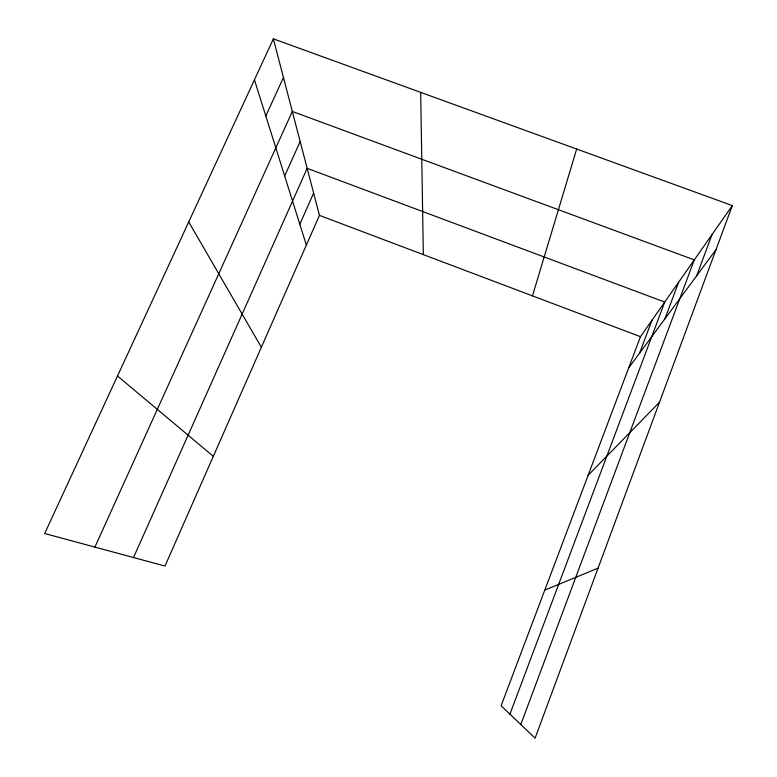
<?xml version="1.0" encoding="UTF-8"?>
<svg xmlns="http://www.w3.org/2000/svg" width="777" height="777" viewBox="0 0 777 777"><rect width="100%" height="100%" fill="white"/><g stroke="black" fill="none" stroke-linecap="round" stroke-linejoin="round"><path stroke-width="1.17" d="M532.478 295.872L576.67 149.038M732.322 205.594L535.1 738.15L501.116 705.749L640.471 336.674L732.322 205.594L273.368 38.85L44.677 533.517L164.996 566.044L319.444 215.375L273.368 38.85M696.707 275.728L712.023 234.557M520.794 724.514L694.279 259.887L292.317 111.441L94.901 547.086M509.916 714.131L664.733 302.059L307.168 168.337L133.527 557.536M664.937 318.784L678.632 282.226M639.578 353.147L651.942 320.309M299.815 224.262L313.626 193.094M284.664 176.01L300.165 141.511M265.821 116.026L283.45 77.486M628.69 367.89L716.054 249.524M588.121 475.32L659.488 402.253M544.774 590.122L598.057 568.152M319.444 215.375L640.471 336.674M117.502 376.01L213.325 456.313M188.724 221.94L261.354 347.251M254.438 79.788L306.361 245.076M420.678 92.366L423.348 254.633"/></g></svg>
